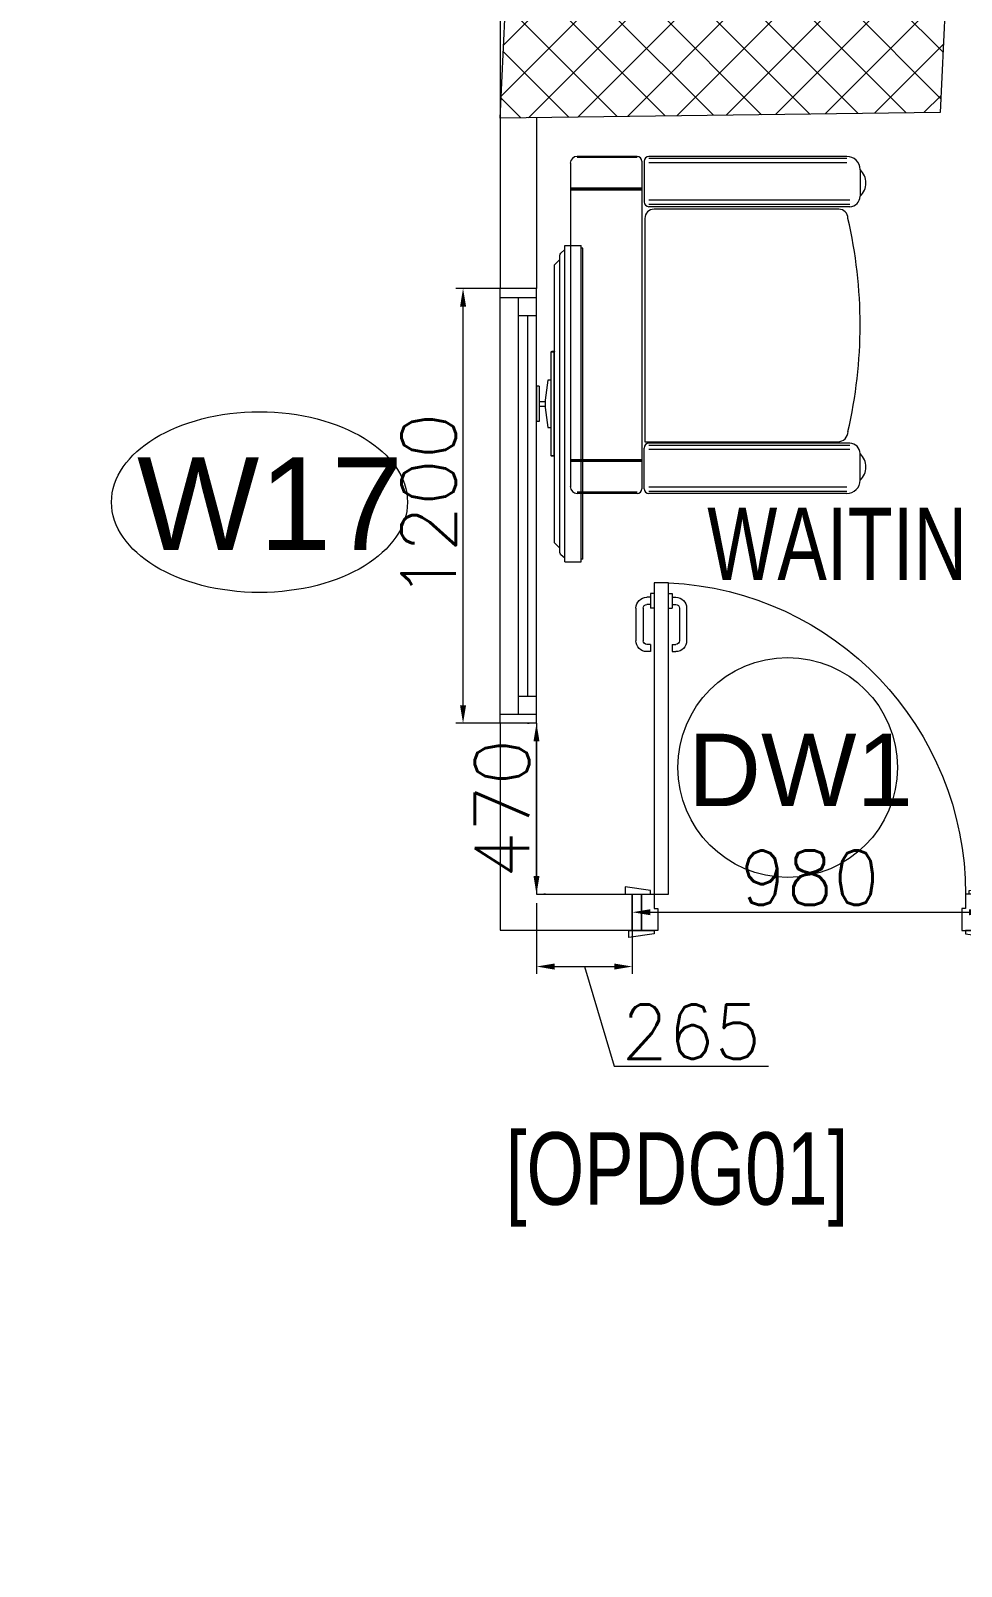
# Model space of a CAD drawing. Header units: millimetres. Extents: x -2143172 to 5255, y -610845 to 279739.
# Drawn here: x -1170795 to -1168226, y -584223 to -579986 of the extents above; entities that cross this region are included whole.
import ezdxf

# ---------------------------------------------------------------- set-up
doc = ezdxf.new("R2010")
doc.units = ezdxf.units.MM
doc.header["$LTSCALE"] = 30
doc.layers.get('0').update_dxf_attribs({"lineweight": 5})
doc.layers.get('Defpoints').update_dxf_attribs({"lineweight": 5})
for name, color, linetype, lineweight in [('72_EGR_BASE_TEXT', 7, 'Continuous', 5), ('Al Window tag', 5, 'Continuous', 5), ('Aluminum', 7, 'Continuous', 5), ('C-HYDR-CTCH', 6, 'Continuous', 5), ('dims.', 152, 'Continuous', 5), ('DTAG', 20, 'Continuous', 9), ('Hatch', 252, 'Continuous', 5), ('LOADING', 163, 'Continuous', 5), ('Structure', 20, 'Continuous', 5), ('Walls', 32, 'Continuous', 5)]:
    doc.layers.add(name, color=color, linetype=linetype, lineweight=lineweight)
doc.layers.add('Wooden Joinery', color=7, linetype='Continuous', lineweight=5, true_color=0x521300)
doc.styles.add('SIMPLEX', font='SIMPLEX.shx', dxfattribs={"height": 150})
doc.styles.add('TTLB-A0-JeddahDP$0$swis721', font='swiss.ttf')
doc.styles.add('X3G_ENTITY_2587E5', font='swisscl.ttf', dxfattribs={"height": 200})
doc.styles.add('X3G_ENTITY_258862', font='swisscl.ttf', dxfattribs={"height": 200})
doc.dimstyles.new('Buk', dxfattribs={"dimtxt": 150, "dimasz": 50, "dimexe": 20, "dimexo": 25, "dimgap": 20, "dimtad": 1, "dimdec": 0, "dimrnd": 5, "dimdsep": 46, "dimtxsty": 'SIMPLEX', "dimcen": 0, "dimdle": 20, "dimclrd": 256, "dimclre": 256, "dimclrt": 256, "dimadec": 0, "dimazin": 0, "dimtfac": 0.0075, "dimtdec": 0, "dimtmove": 1, "dimatfit": 2, "dimldrblk": 'ARCHTICK', "dimfxl": 1, "dimtolj": 1, "dimtzin": 0, "dimlwd": -1, "dimlwe": -1, "dimarcsym": 0})

# ---------------------------------------------------------------- blocks, each defined once
blk = doc.blocks.new('*D366')
at = {"layer": 'Defpoints', "color": 0, "transparency": 16777216}
for p in [(-1169398.6, -581896.9, 0), (-1169398.6, -581896.9), (-1169398.7, -582368.1, 0)]:
    blk.add_point(p, dxfattribs=at)
at = {"layer": 'dims.', "linetype": 'Continuous', "transparency": 16777216}
for p, q in [((-1169423.6, -581896.9), (-1169418.6, -581896.9)), ((-1169373.7, -582368.1), (-1169378.6, -582368.1))]:
    blk.add_line(p, q, dxfattribs=at)
at = {"layer": 'dims.', "transparency": 16777216}
blk.add_line((-1169398.6, -582318.1), (-1169398.6, -581946.9), dxfattribs=at)
for points in [[(-1169406.9, -581946.9), (-1169390.3, -581946.9), (-1169398.6, -581896.9)], [(-1169406.9, -582318.1), (-1169390.3, -582318.1), (-1169398.6, -582368.1)]]:
    blk.add_solid(points, dxfattribs=at)
at = {"layer": 'dims.', "transparency": 16777216, "insert": (-1169493.6, -582132.5), "char_height": 150, "attachment_point": 5, "rotation": 90, "style": 'SIMPLEX'}
blk.add_mtext('\\A1;470', dxfattribs=at)
blk = doc.blocks.new('_ArchTick')
at = {"color": 0, "linetype": 'ByBlock', "const_width": 0.15}
blk.add_lwpolyline([(-0.5, -0.5), (0.5, 0.5)], dxfattribs=at)
blk = doc.blocks.new('*D367')
at = {"layer": 'Defpoints', "color": 0, "transparency": 16777216}
for p in [(-1169601.3, -580696.9), (-1169398.6, -580696.9, 0), (-1169398.6, -581896.9, 0)]:
    blk.add_point(p, dxfattribs=at)
at = {"layer": 'dims.', "linetype": 'Continuous', "transparency": 16777216}
for p, q in [((-1169423.6, -580696.9), (-1169621.3, -580696.9)), ((-1169423.6, -581896.9), (-1169621.3, -581896.9))]:
    blk.add_line(p, q, dxfattribs=at)
at = {"layer": 'dims.', "transparency": 16777216}
blk.add_line((-1169601.3, -581846.9), (-1169601.3, -580746.9), dxfattribs=at)
for points in [[(-1169609.6, -580746.9), (-1169592.9, -580746.9), (-1169601.3, -580696.9)], [(-1169609.6, -581846.9), (-1169592.9, -581846.9), (-1169601.3, -581896.9)]]:
    blk.add_solid(points, dxfattribs=at)
at = {"layer": 'dims.', "transparency": 16777216, "insert": (-1169696.3, -581296.9), "char_height": 150, "attachment_point": 5, "rotation": 90, "style": 'SIMPLEX'}
blk.add_mtext('\\A1;1200', dxfattribs=at)
blk = doc.blocks.new('*D373')
at = {"layer": 'Defpoints', "color": 0, "transparency": 16777216}
for p in [(-1169134, -582418.1, 0), (-1168154, -582418.1, 0), (-1168154, -582418.1)]:
    blk.add_point(p, dxfattribs=at)
at = {"layer": 'dims.', "linetype": 'Continuous', "transparency": 16777216}
for p, q in [((-1169134, -582393.1), (-1169134, -582398.1)), ((-1168154, -582393.1), (-1168154, -582398.1))]:
    blk.add_line(p, q, dxfattribs=at)
at = {"layer": 'dims.', "transparency": 16777216}
blk.add_line((-1169084, -582418.1), (-1168204, -582418.1), dxfattribs=at)
for points in [[(-1169084, -582409.8), (-1169084, -582426.5), (-1169134, -582418.1)], [(-1168204, -582409.8), (-1168204, -582426.5), (-1168154, -582418.1)]]:
    blk.add_solid(points, dxfattribs=at)
at = {"layer": 'dims.', "transparency": 16777216, "insert": (-1168644, -582323.1), "char_height": 150, "attachment_point": 5, "style": 'SIMPLEX'}
blk.add_mtext('\\A1;980', dxfattribs=at)
blk = doc.blocks.new('*D374')
at = {"layer": 'Defpoints', "color": 0, "transparency": 16777216}
for p in [(-1169398.6, -582368.1), (-1169134, -582368.1, 0), (-1169134, -582568)]:
    blk.add_point(p, dxfattribs=at)
at = {"layer": 'dims.', "linetype": 'Continuous', "transparency": 16777216}
for p, q in [((-1169398.6, -582393.1), (-1169398.6, -582588)), ((-1169134, -582393.1), (-1169134, -582588))]:
    blk.add_line(p, q, dxfattribs=at)
at = {"layer": 'dims.', "transparency": 16777216}
for p, q in [((-1169348.6, -582568), (-1169184, -582568)), ((-1169266.3, -582568), (-1169183.8, -582843)), ((-1169183.8, -582843), (-1168758.1, -582843))]:
    blk.add_line(p, q, dxfattribs=at)
for points in [[(-1169348.6, -582559.7), (-1169348.6, -582576.4), (-1169398.6, -582568)], [(-1169184, -582559.7), (-1169184, -582576.4), (-1169134, -582568)]]:
    blk.add_solid(points, dxfattribs=at)
at = {"layer": 'dims.', "transparency": 16777216, "insert": (-1168971, -582748), "char_height": 150, "attachment_point": 5, "style": 'SIMPLEX'}
blk.add_mtext('\\A1;265', dxfattribs=at)
blk = doc.blocks.new('A$C47696aed')
at = {"layer": 'Hatch'}
h = blk.add_hatch(dxfattribs=at)
h.set_pattern_fill('ANSI37', color=256, scale=30)
h.paths.add_polyline_path([(50952.7, 21917.9), (50348.7, 21909.7), (50352.6, 21621.3), (50956.6, 21629.5)])
h.paths.add_polyline_path([(43791.9, 21910.1), (43208.4, 21904.7), (43188.5, 21613.3), (43772, 21618.7)])
h.paths.add_polyline_path([(29414.9, 21902.8), (28815.8, 21898.7), (28810.1, 21605.6), (29409.2, 21609.7)])
h.paths.add_polyline_path([(36600.2, 21904.9), (35999, 21897.4), (35990.7, 21611.8), (36591.9, 21619.3)])
h.paths.add_polyline_path([(22195.7, 21912), (21589.3, 21890.2), (21603.8, 21597.6), (22210.2, 21619.5)])
h.paths.add_polyline_path([(15459.1, 21901.7), (14237.2, 21925.6), (14230.7, 21629.5), (15452.7, 21605.5)])
h.paths.add_polyline_path([(15473.2, 14701.6), (14258.2, 14685.8), (14244.7, 14393.4), (15459.7, 14409.1)])
h.paths.add_polyline_path([(15447.1, 7508.4), (14244, 7492.4), (14238.3, 7199.4), (15441.4, 7215.3)])
h.paths.add_polyline_path([(15465.6, 309.7), (14269, 298.3), (14271.8, 3.8), (15468.5, 15.2)])
h.paths.add_polyline_path([(7830.6, 311.8), (7227.1, 308.1), (7237.7, 22.6), (7841.3, 26.3)])
h.paths.add_polyline_path([(7815.2, 7509.8), (7218.4, 7511.4), (7218.2, 7210.2), (7815.1, 7208.6)])
h.paths.add_polyline_path([(7825.1, 14699.4), (7205.8, 14700.6), (7195.2, 14397.6), (7814.5, 14396.4)])
h.paths.add_polyline_path([(7801.7, 21878.7), (7201.1, 21893.2), (7197.5, 21603.6), (7798.1, 21589.1)])
h.paths.add_polyline_path([(602.6, 21876.9), (0, 21899.6), (1.9, 21611.2), (604.5, 21588.5)])
h.paths.add_polyline_path([(610.4, 7498.6), (8.3, 7491.6), (11.7, 7200), (613.7, 7206.9)])
h.paths.add_polyline_path([(627.9, 303.9), (29.5, 302.9), (34.3, 2.3), (632.7, 3.3)])
h.paths.add_polyline_path([(22214.6, 317.2), (21608.9, 304.3), (21614.6, 3.1), (22220.3, 16)])
h.paths.add_polyline_path([(22208.1, 7509.7), (21613.7, 7492.1), (21615.8, 7195.5), (22210.2, 7213.1)])
h.paths.add_polyline_path([(22199.3, 14717.7), (21600.4, 14710), (21604.4, 14409.9), (22203.4, 14417.6)])
h.paths.add_polyline_path([(29399.7, 14702.4), (28797.7, 14707.1), (28802, 14415), (29403.9, 14410.3)])
h.paths.add_polyline_path([(29403.4, 7519.8), (28799.6, 7502.2), (28813, 7202.1), (29413.1, 7223.2)])
h.paths.add_polyline_path([(29419.5, 303.8), (28815.7, 310.4), (28813.3, 24.7), (29417.2, 18.1)])
h.paths.add_polyline_path([(36618, 314.2), (36020.7, 299.7), (36029.7, 0), (36627, 14.6)])
h.paths.add_polyline_path([(36610.7, 7502.6), (36009.5, 7504.5), (36010.6, 7207.3), (36611.9, 7205.4)])
h.paths.add_polyline_path([(36574.3, 14706.4), (35993.4, 14711.1), (36013.1, 14421.3), (36594, 14416.6)])
h.paths.add_polyline_path([(43777.6, 14705.7), (43180, 14719.4), (43182, 14427.5), (43779.6, 14413.8)])
h.paths.add_polyline_path([(43778.6, 7507.1), (43210.2, 7499.5), (43212, 7205.4), (43780.5, 7213)])
h.paths.add_polyline_path([(43815.7, 310), (43210.4, 307.3), (43211.8, 2.8), (43817, 5.4)])
h.paths.add_polyline_path([(50989.9, 309.5), (50401.9, 325.5), (50388.7, 18.3), (50976.7, 2.3)])
h.paths.add_polyline_path([(50974.1, 7508.9), (50370.9, 7510), (50368.9, 7213.4), (50972.2, 7212.3)])
at = {"layer": 'C-HYDR-CTCH', "color": 4, "flags": 128}
blk.add_lwpolyline([(14258.2, 14685.8), (15473.2, 14701.6), (15459.7, 14409.1), (14244.7, 14393.4), (14258.2, 14685.8)], dxfattribs=at)
blk = doc.blocks.new('A$Cef2cbc4c')
at = {"layer": 'Aluminum', "color": 5}
for p, q in [((0, 0, 0), (0, 1200, 0)), ((100, 0, 0), (100, 1200, 0)), ((0, 1175, 0), (100, 1175, 0)), ((50, 25, 0), (50, 1175, 0)), ((50, 1125, 0), (100, 1125, 0)), ((75, 1125, 0), (75, 75, 0)), ((50, 75, 0), (100, 75, 0)), ((0, 25, 0), (100, 25, 0))]:
    blk.add_line(p, q, dxfattribs=at)
blk = doc.blocks.new('A$C72370EFE')
at = {"layer": 'Wooden Joinery'}
for p, q in [((-0.01, -0.04), (-0.02, -0.04)), ((-0.01, -0.03), (-0.01, -0.07)), ((0, -0.03), (-0.01, -0.03)), ((0.04, -0.03), (0.05, -0.03)), ((0.05, -0.03), (0.05, -0.07)), ((0.05, -0.04), (0.06, -0.04)), ((-0.05, -0.07), (-0.05, -0.16)), ((-0.03, -0.07), (-0.03, -0.16)), ((-0.01, -0.06), (-0.02, -0.06)), ((0, -0.07), (-0.01, -0.07)), ((0.04, -0.07), (0.05, -0.07)), ((0.05, -0.06), (0.06, -0.06)), ((0.07, -0.07), (0.07, -0.16)), ((0.09, -0.07), (0.09, -0.16)), ((-0.01, -0.17), (-0.02, -0.17)), ((-0.01, -0.19), (-0.02, -0.19)), ((-0.01, -0.17), (-0.01, -0.19)), ((0.05, -0.17), (0.06, -0.17)), ((0.05, -0.17), (0.05, -0.19)), ((0.05, -0.19), (0.06, -0.19))]:
    blk.add_line(p, q, dxfattribs=at)
for centre, radius, start, end in [((-0.02, -0.07), 0.03, 90, 180), ((0.06, -0.07), 0.03, 0, 90), ((-0.02, -0.07), 0.01, 90, 180), ((0.06, -0.07), 0.01, 0, 90), ((-0.02, -0.16), 0.03, 180, 270), ((-0.02, -0.16), 0.01, 180, 270), ((0.06, -0.16), 0.01, 270, 0), ((0.06, -0.16), 0.03, 270, 0)]:
    blk.add_arc(centre, radius, start, end, dxfattribs=at)
blk = doc.blocks.new('A$C5DAD61B4')
at = {"layer": 'Wooden Joinery'}
for points in [[(80, 959.1), (80, 969.1), (10, 979.1), (10, 959.1)], [(940, 959.1), (940, 969.1), (1010, 979.1), (1010, 959.1)], [(70, 859.1), (70, 849.1), (0, 839.1), (0, 859.1)], [(120, 859.1), (120, 0), (80, 0), (80, 859.1)], [(950, 859.1), (950, 849.1), (1020, 839.1), (1020, 859.1)]]:
    blk.add_lwpolyline(points, close=True, dxfattribs=at)
for points in [[(45, 859.1), (45, 959.1), (20, 959.1), (20, 859.1), (45, 859.1)], [(45, 859.1), (80, 859.1), (80, 899.1), (90, 899.1), (90, 959.1), (45, 959.1), (45, 859.1)], [(975, 859.1), (940, 859.1), (940, 899.1), (930, 899.1), (930, 959.1), (975, 959.1), (975, 859.1)], [(975, 859.1), (975, 959.1), (1000, 959.1), (1000, 859.1), (975, 859.1)]]:
    blk.add_lwpolyline(points, dxfattribs=at)
blk.add_arc((80, 859.1), 860, 272.666, 0, dxfattribs=at)
at = {"layer": 'Wooden Joinery', "xscale": 999.9999999998854, "yscale": 999.9999999998854, "zscale": 999.9999999998854, "rotation": 180}
blk.add_blockref('A$C72370EFE', (120, 0), dxfattribs=at)
blk = doc.blocks.new('A$C5CCD2EA3')
at = {"layer": 'Al Window tag'}
blk.add_ellipse((0, 0), major_axis=(408.6, 0), ratio=0.610025, dxfattribs=at)
at = {"layer": 'Al Window tag', "insert": (-338.2, 123.8, 0), "char_height": 256, "attachment_point": 1, "style": 'TTLB-A0-JeddahDP$0$swis721'}
blk.add_mtext_dynamic_manual_height_columns('W17', width=1569.457, gutter_width=9406.5, heights=[480.3], dxfattribs=at)
blk = doc.blocks.new('A$C164D1FF0')
at = {"layer": 'DTAG'}
blk.add_circle((0, 0), 303.3, dxfattribs=at)
at = {"layer": 'DTAG', "insert": (-275.2, 93.3), "char_height": 200, "width": 6547.939, "attachment_point": 1, "style": 'TTLB-A0-JeddahDP$0$swis721'}
blk.add_mtext('DW1', dxfattribs=at)
blk = doc.blocks.new('single seat')
at = {"layer": 'LOADING'}
for p, q in [((-972558.1, -381684), (-972723.2, -381684)), ((-972558.1, -381687.4), (-972723.2, -381687.4)), ((-972544.8, -381697.3), (-972544.8, -382601.1)), ((-972538.5, -381697.3), (-972538.5, -381809.5)), ((-971978.9, -381684), (-972525.2, -381684)), ((-971978.9, -381689.9), (-972525.2, -381689.9)), ((-971978.9, -381701.7), (-972525.2, -381701.7)), ((-972742.2, -381703.1), (-972742.2, -382595.5)), ((-971942.2, -381720.6), (-971942.2, -381794)), ((-972544.8, -381772.1), (-972742.2, -381772.1)), ((-972544.8, -381774.6), (-972742.2, -381774.6)), ((-972544.8, -381777.1), (-972742.2, -381777.1)), ((-971971, -381805.1), (-972525.2, -381805.1)), ((-971971, -381816.9), (-972525.2, -381816.9)), ((-971971, -381822.8), (-972525.2, -381822.8)), ((-972536.4, -381854.9), (-972536.4, -382471.4)), ((-972001, -381829.5), (-972511, -381829.5)), ((-972538.5, -382600.9), (-972538.5, -382488.7)), ((-972536.4, -382471.4), (-972003.7, -382471.4)), ((-971971, -382475.4), (-972525.2, -382475.4)), ((-971971, -382481.3), (-972525.2, -382481.3)), ((-971971, -382493.1), (-972525.2, -382493.1)), ((-971942.2, -382577.6), (-971942.2, -382504.2)), ((-972544.8, -382521), (-972742.2, -382521)), ((-972544.8, -382523.6), (-972742.2, -382523.6)), ((-972544.8, -382526.1), (-972742.2, -382526.1)), ((-972558.1, -382610.8), (-972723.2, -382610.8)), ((-972558.1, -382614.2), (-972723.2, -382614.2)), ((-971978.9, -382596.4), (-972525.2, -382596.4)), ((-971978.9, -382608.3), (-972525.2, -382608.3)), ((-971978.9, -382614.2), (-972525.2, -382614.2))]:
    blk.add_line(p, q, dxfattribs=at)
for centre, radius, start, end in [((-972723.2, -381703.1), 19.1, 90, 180), ((-972558.1, -381697.3), 13.3, 0, 90), ((-972525.2, -381697.3), 13.3, 90, 180), ((-971978.9, -381720.6), 36.6, 0, 90), ((-971976, -381757.3), 49.9, 312.6462, 47.3538), ((-972525.2, -381809.5), 13.3, 180, 270), ((-971971, -381794), 28.8, 270, 0), ((-972511, -381854.9), 25.3, 90, 180), ((-972001, -381854.9), 25.3, 0, 90), ((-973252.2, -382149.1), 1310, 347.0217, 12.9783), ((-972003.7, -382443.3), 28.1, 270, 0), ((-972525.2, -382488.7), 13.3, 90, 180), ((-971971, -382504.2), 28.8, 0, 90), ((-971976, -382540.9), 49.9, 312.6462, 47.3538), ((-971978.9, -382577.6), 36.6, 270, 0), ((-972723.2, -382595.1), 19.1, 180, 270), ((-972558.1, -382600.9), 13.3, 270, 0), ((-972525.2, -382600.9), 13.3, 180, 270)]:
    blk.add_arc(centre, radius, start, end, dxfattribs=at)
blk = doc.blocks.new('DM15862C-P')
at = {"lineweight": 0}
for p, q in [((-0.3835, 0), (-0.3983, -0.0149)), ((0.3835, 0), (-0.3835, 0)), ((0.3835, 0), (0.3983, -0.0149)), ((-0.4367, -0.0287), (-0.4367, -0.0734)), ((0.4365, -0.0287), (-0.4367, -0.0287)), ((-0.4157, -0.0175), (-0.4256, -0.0287)), ((0.41, -0.0149), (-0.4099, -0.0149)), ((0.4157, -0.0175), (0.4254, -0.0287)), ((0.4365, -0.0287), (0.4365, -0.0734)), ((0.4365, -0.0734), (-0.4367, -0.0734)), ((-0.4291, -0.078), (-0.4291, -0.0734)), ((0.429, -0.078), (-0.4291, -0.078)), ((0.429, -0.078), (0.429, -0.0734))]:
    blk.add_line(p, q, dxfattribs=at)
for points in [[(-0.4099, -0.0149), (-0.4121, -0.0149), (-0.4141, -0.0158), (-0.4157, -0.0175)], [(0.4157, -0.0175), (0.4141, -0.0158), (0.4121, -0.0149), (0.41, -0.0149)]]:
    blk.add_open_spline(points, degree=3, dxfattribs=at)
blk = doc.blocks.new('DM15863A-P')
at = {"color": 0, "lineweight": 0}
for p, q in [((-0.1445, 0.05), (-0.1445, 0.0427)), ((-0.1445, 0.05), (-0.1431, 0.05)), ((-0.1431, 0.05), (0.1431, 0.05)), ((-0.1431, 0.0408), (-0.1431, 0.05)), ((-0.1431, 0.0489), (0.1431, 0.0489)), ((0.1445, 0.05), (0.1431, 0.05)), ((0.1431, 0.0408), (0.1431, 0.05)), ((0.1445, 0.05), (0.1445, 0.0427)), ((-0.1431, 0.0408), (-0.1431, 0.0405)), ((-0.1431, 0.0405), (-0.1422, 0.0405)), ((-0.1422, 0.0405), (0.1431, 0.0405)), ((-0.0658, 0.0382), (-0.0658, 0.0405)), ((-0.0658, 0.0315), (-0.0658, 0.0382)), ((-0.0098, 0.0242), (-0.0658, 0.0315)), ((0.0487, 0.0078), (-0.0487, 0.0078)), ((-0.0487, 0.0078), (-0.0487, 0)), ((0.0487, 0), (-0.0487, 0)), ((0.0098, 0.0242), (-0.0098, 0.0242)), ((-0.0067, 0.0078), (-0.0067, 0.0242)), ((0.0064, 0.0078), (0.0064, 0.0242)), ((0.0655, 0.0315), (0.0098, 0.0242)), ((0.0487, 0.0078), (0.0487, 0)), ((0.0655, 0.0405), (0.0655, 0.0382)), ((0.0655, 0.0382), (0.0655, 0.0315)), ((0.1431, 0.0405), (0.1422, 0.0405))]:
    blk.add_line(p, q, dxfattribs=at)
for points in [[(-0.1445, 0.0427), (-0.1445, 0.0419), (-0.1434, 0.0408), (-0.1431, 0.0408)], [(0.1431, 0.0405), (0.1431, 0.0408), (0.1442, 0.0419), (0.1442, 0.0424), (0.1445, 0.0427)]]:
    blk.add_lwpolyline(points, dxfattribs=at)

msp = doc.modelspace()

# ---------------------------------------------------------------- linework, layer by layer
at = {"layer": 'Walls'}
for p, q in [((-1169498.7, -578888.1, 0.1), (-1169498.7, -580696.9, 0.1)), ((-1169398.6, -580225.7, 0.1), (-1169398.6, -580696.9, 0.1)), ((-1169398.6, -580696.9, 0.1), (-1169498.7, -580696.9, 0.1)), ((-1169498.7, -581896.9, 0.1), (-1169498.7, -582468.1, 0.1)), ((-1169398.6, -581896.9, 0.1), (-1169498.7, -581896.9, 0.1)), ((-1169398.6, -581896.9, 0.1), (-1169398.7, -582368.1, 0.1)), ((-1169398.7, -582368.1, 0.1), (-1169134, -582368.1, 0.1)), ((-1169134, -582368.1, 0.1), (-1169134, -582468.1, 0.1)), ((-1169498.7, -582468.1, 0.1), (-1169134, -582468.1, 0.1))]:
    msp.add_line(p, q, dxfattribs=at)

# ---------------------------------------------------------------- block references
at = {"layer": 'Al Window tag'}
msp.add_blockref('A$C5CCD2EA3', (-1170163.3, -581286.7, -0.2), dxfattribs=at)
at = {"layer": 'Aluminum'}
msp.add_blockref('A$Cef2cbc4c', (-1169498.7, -581896.9, 0.1), dxfattribs=at)
at = {"layer": 'DTAG'}
msp.add_blockref('A$C164D1FF0', (-1168705.2, -582018.7, -0.1), dxfattribs=at)
at = {"layer": 'LOADING'}
msp.add_blockref('single seat', (-196562.9, -198648.7, 0.1), dxfattribs=at)
at = {"layer": 'LOADING', "xscale": -1000, "yscale": 1000, "zscale": 1000}
for name, p, rotation in [('DM15862C-P', (-1169348.6, -581015.3, 0.1), 90), ('DM15863A-P', (-1169398.6, -581015.3, 0.1), 270)]:
    msp.add_blockref(name, p, dxfattribs=dict(at, rotation=rotation))
at = {"layer": 'Structure', "color": 3}
msp.add_blockref('A$C47696aed', (-1183743.4, -594620.4, 0.1), dxfattribs=at)
at = {"layer": 'Wooden Joinery', "xscale": -1, "rotation": 180}
msp.add_blockref('A$C5DAD61B4', (-1169154, -581509.1, 0.1), dxfattribs=at)

# ---------------------------------------------------------------- texts
at = {"layer": '72_EGR_BASE_TEXT', "char_height": 200, "attachment_point": 2}
for s, insert, style in [('WAITING AREA VIP', (-1167987.3, -581301.8, 0.1), 'X3G_ENTITY_258862'), ('[OPDG01]', (-1169010.4, -583025.2, 0.1), 'X3G_ENTITY_2587E5')]:
    msp.add_mtext(s, dxfattribs=dict(at, insert=insert, style=style))

# ---------------------------------------------------------------- dimensions: what is measured, and where the dimension line sits
at = {"layer": 'dims.'}
for base, p1, p2, picture, middle in [((-1169601.3, -580696.9, 0.1), (-1169398.6, -581896.9, 0.1), (-1169398.6, -580696.9, 0.1), '*D367', (-1169696.3, -581296.9, 0.1)), ((-1169398.6, -581896.9, 0.1), (-1169398.7, -582368.1, 0.1), (-1169398.6, -581896.9, 0.1), '*D366', (-1169493.6, -582132.5, 0.1))]:
    dim = msp.add_linear_dim(base=base, p1=p1, p2=p2, angle=90, dimstyle='Buk', dxfattribs=at)
    dim.commit()
    dim.dimension.update_dxf_attribs({"geometry": picture, "text_midpoint": middle})
for base, p1, p2, picture, middle in [((-1168154, -582418.1, 0.1), (-1169134, -582418.1, 0.1), (-1168154, -582418.1, 0.1), '*D373', (-1168644, -582323.1, 0.1)), ((-1169134, -582568, 0.1), (-1169398.6, -582368.1, 0.1), (-1169134, -582368.1, 0.1), '*D374', (-1169163.8, -582748, 0.1))]:
    dim = msp.add_linear_dim(base=base, p1=p1, p2=p2, dimstyle='Buk', dxfattribs=at)
    dim.commit()
    dim.dimension.update_dxf_attribs({"geometry": picture, "text_midpoint": middle})

doc.saveas('drawing.dxf')
